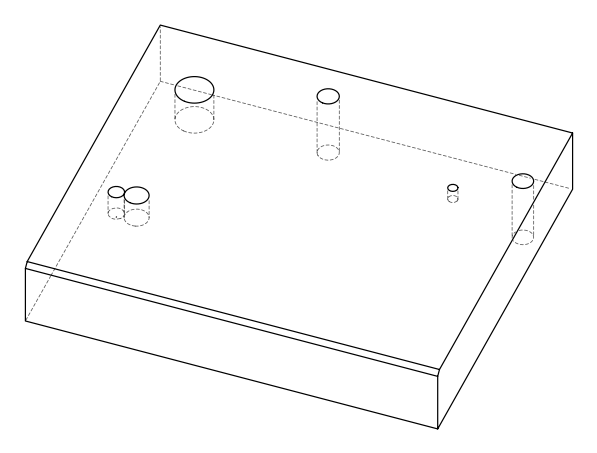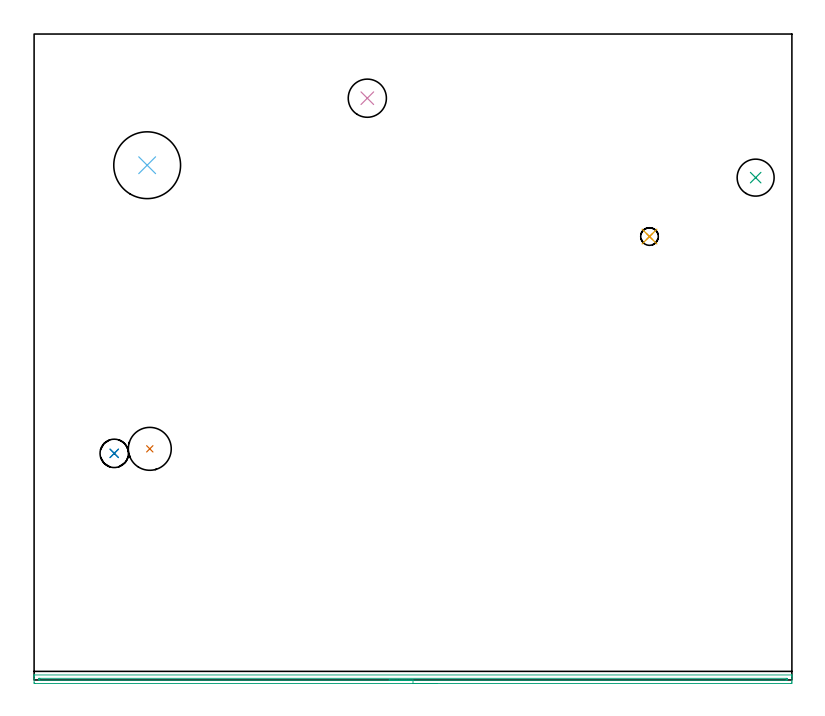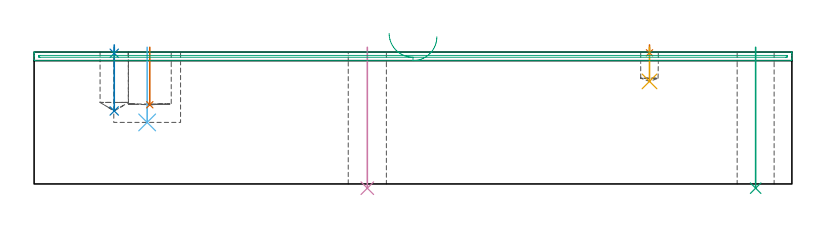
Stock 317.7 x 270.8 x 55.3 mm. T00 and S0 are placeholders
(PLAN: 9 operations, 7 tool changes, 6.2 min)
(1 SPOT_DRILL | STEP1POCKET | NXT0321_9005460120000 | 0.03 min | 0 mm3)
(2 SPOT_DRILL_1 | STEP1POCKET_3 | NXT0321_9005460120000 | 0.03 min | 1 mm3)
(3 INDEXABLE_INSERT_DRILL_THROUGH_HOLE_FROM_SOLID | STEP1HOLE | NXT0302_002 | 0.24 min | 10418 mm3)
(4 INDEXABLE_INSERT_DRILL_THROUGH_HOLE_FROM_SOLID_1 | STEP1HOLE_1 | NXT0302_003 | 0.24 min | 11104 mm3)
(5 DRILL_BLIND_HOLE_INTO_CENTER | STEP1POCKET | NXT0301_045 | 0.06 min | 488 mm3)
(6 INDEXABLE_INSERT_DRILL_BLIND_HOLE_FROM_SOLID | STEP1POCKET_1 | UGT0302_007 | 0.13 min | 18153 mm3)
(7 INDEXABLE_INSERT_DRILL_BLIND_HOLE_FROM_SOLID_1 | STEP1POCKET_2 | NXT0302_007 | 0.1 min | 5563 mm3)
(8 DRILL_BLIND_HOLE_INTO_CENTER_1 | STEP1POCKET_3 | UGT0301_229 | 0.11 min | 2477 mm3)
(9 AREA_MILL | FG_CHAMFER_SURFACE | UGT0205_001 | 5.23 min | 2062 mm3)
(TOOL NXT0321_9005460120000 | NC Spot Drill, 142deg, 12mm, Carbide, Uncoated | D12 PA142 FL30 Z2)
(TOOL NXT0302_002 | Index. Insert Drill 15.5mm [880-D1550L20-05] | D15.5 PA176 FL78 Z2)
(TOOL NXT0302_003 | Index. Insert Drill 16mm [880-D1600L20-05] | D16 PA176 FL80 Z2)
(TOOL NXT0301_045 | Carbide Drill 7.4mm [860.1-0740-022A1-MM 2214] | D7.4 PA140 FL41 Z2)
(TOOL UGT0302_007 | Indexable Insert Drill 28mm | D28 PA180 FL50 Z2)
(TOOL NXT0302_007 | Index. Insert Drill 18mm [880-D1800L25-05] | D18 PA176 FL90 Z2)
(TOOL UGT0301_229 | Twist Drill 11.9 mm | D11.9 PA118 FL100 Z2)
(TOOL UGT0205_001 | Chamfer Mill 20 x 3 x 45 deg. | D20 FL50 Z2)
(OP 1 SPOT_DRILL)
G17 G21 G94 G90
T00 M6
G54
G17 G0 G90 X258. Y185.9 S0 M3
G43 Z65.3 H0
G94 G81 G98 Z54.981 F250. R58.3
G80
M5
M2
(OP 2 SPOT_DRILL_1)
G17 G21 G94 G90
T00 M6
G54
G17 G0 G90 X33.6 Y95. S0 M3
G43 Z65.3 H0
G94 G81 G98 Z54.788 F250. R58.3
G80
M5
M2
(OP 3 INDEXABLE_INSERT_DRILL_THROUGH_HOLE_FROM_SOLID)
G17 G21 G94 G90
T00 M6
G54
G17 G0 G90 X302.5 Y210.6 S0 M3
G43 Z65.3 H1
G94 G81 G98 Z-1.771 F250. R57.3
G80
M5
M2
(OP 4 INDEXABLE_INSERT_DRILL_THROUGH_HOLE_FROM_SOLID_1)
G17 G21 G94 G90
T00 M6
G54
G17 G0 G90 X139.7 Y243.9 S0 M3
G43 Z65.3 H1
G94 G81 G98 Z-1.779 F250. R57.3
G80
M5
M2
(OP 5 DRILL_BLIND_HOLE_INTO_CENTER)
G17 G21 G94 G90
T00 M6
G54
G17 G0 G90 X258. Y185.9 S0 M3
G43 Z65.3 H1
G94 G81 G98 Z43. F250. R57.3
G80
M5
M2
(OP 6 INDEXABLE_INSERT_DRILL_BLIND_HOLE_FROM_SOLID)
G17 G21 G94 G90
T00 M6
G54
G17 G0 G90 X47.4 Y215.8 S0 M3
G43 Z65.3 H0
G94 G81 G98 Z25.8 F250. R57.3
G80
M5
M2
(OP 7 INDEXABLE_INSERT_DRILL_BLIND_HOLE_FROM_SOLID_1)
G17 G21 G94 G90
T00 M6
G54
G17 G0 G90 X48.5 Y96.9 S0 M3
G43 Z65.3 H1
G94 G81 G98 Z33.2 F250. R57.3
G80
M5
M2
(OP 8 DRILL_BLIND_HOLE_INTO_CENTER_1)
G17 G21 G94 G90
T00 M6
G54
G17 G0 G90 X33.6 Y95. S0 M3
G43 Z65.3 H0
G94 G81 G98 Z30.6 F250. R57.3
G80
M5
M2
(OP 9 AREA_MILL)
G17 G21 G94 G90
T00 M6
G54
G17 G0 G90 X168.85 Y-1.5 S1061 M3
G43 Z65.3 H0
Z61.7
G94 G1 X168.812 Z60.828 F250.
X168.698 Z59.964
X168.509 Z59.112
X168.247 Z58.28
X167.913 Z57.474
X167.51 Z56.7
X167.042 Z55.964
X166.51 Z55.272
X165.921 Z54.629
X165.278 Z54.04
X164.586 Z53.509
X163.85 Z53.04
X163.076 Z52.637
X162.27 Z52.303
X161.438 Z52.041
X160.586 Z51.852
X159.722 Z51.738
X158.85 Z51.7
X0.626
X0.151 Y-1.494 Z51.702
X0.009 Y-1.491 Z51.705
X0. Y-1.025 Z52.17
Y0.388 Z53.584
Y0.742 Z53.937
Y1.449 Z54.649
Y1.719 Z54.919
X0.007 Y2.087 Z55.278
X0.009 Y2.097 Z55.288
X0.179 Y2.1 Z55.3
X317.521
X317.691 Y2.097 Z55.288
X317.693 Y2.087 Z55.278
X317.7 Y1.719 Z54.919
Y1.449 Z54.649
Y0.742 Z53.937
Y-0.495 Z52.702
X317.696 Y-1.025 Z52.17
X317.691 Y-1.491 Z51.705
X317.549 Y-1.494 Z51.702
X317.074 Y-1.5 Z51.7
X158.85
Y-0.086 Z53.114
X2.414 Y-0.085 Z53.115
X2.356
X2.027 Y-0.079 Z53.121
X2.01 Y0.028 Z53.228
X2.005 Y0.263 Z53.463
X2.01 Y0.639 Z53.839
X2.019 Y0.68 Z53.88
X2.037 Y0.681 Z53.881
X2.087 Y0.684 Z53.884
X2.189 Y0.685 Z53.885
X2.394 Y0.686 Z53.886
X315.344 Y0.685 Z53.885
X315.673 Y0.679 Z53.879
X315.69 Y0.572 Z53.772
X315.695 Y0.337 Z53.537
X315.69 Y0.096 Z53.296
X315.667 Y-0.079 Z53.121
X315.173 Y-0.086 Z53.114
X158.85
X157.978 Z53.152
X157.114 Z53.266
X156.262 Z53.455
X155.43 Z53.717
X154.624 Z54.051
X153.85 Z54.454
X153.114 Z54.923
X152.422 Z55.454
X151.779 Z56.043
X151.19 Z56.686
X150.658 Z57.378
X150.19 Z58.114
X149.787 Z58.888
X149.453 Z59.694
X149.191 Z60.526
X149.002 Z61.378
X148.888 Z62.243
X148.85 Z63.114
G0 Z65.3
M5
M2
